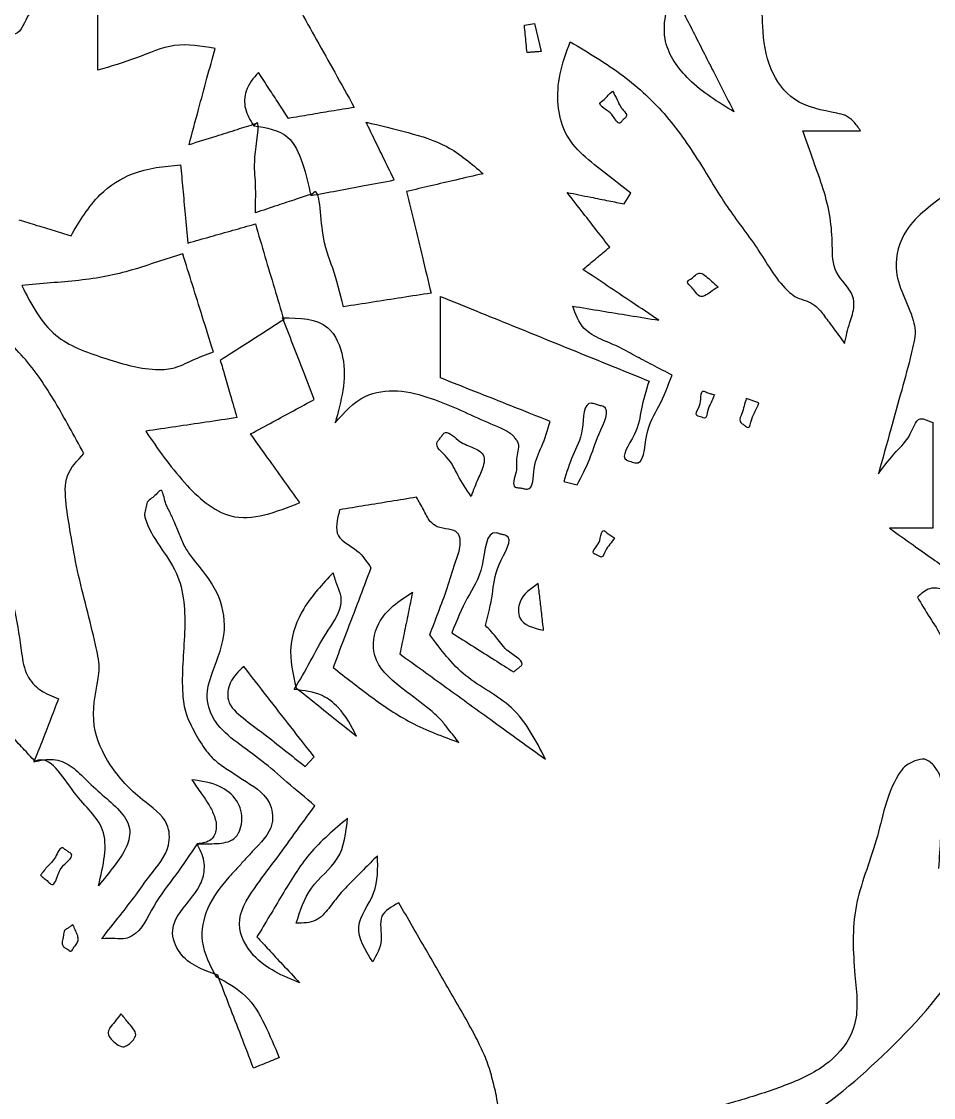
# Model space of a CAD drawing. Extents: x 5.5 to 104.1, y 3.5 to 34.4.
# Drawn here: x 61.73 to 63.942, y 19.926 to 22.534 of the extents above; entities that cross this region are included whole.
import ezdxf

# ---------------------------------------------------------------- set-up
doc = ezdxf.new("R2010")
doc.units = 0
doc.layers.add('Hallsi_Goblin_Coin_Outlines', color=7, linetype='CONTINUOUS')

msp = doc.modelspace()

# ---------------------------------------------------------------- linework, layer by layer
at = {"layer": 'Hallsi_Goblin_Coin_Outlines', "color": 7}
for points in [[(61.915321, 22.415817), (61.915321, 22.653589)], [(62.949665, 22.525002), (62.974007, 22.529235), (62.990587, 22.461149)], [(62.293498, 22.281056), (62.297732, 22.285642)], [(63.6246, 22.268744), (63.764652, 22.268744)], [(62.431893, 22.111793), (62.435421, 22.116026)], [(63.191741, 22.091649), (63.207616, 22.117402)], [(62.746183, 21.67008), (62.746183, 21.867636)], [(63.518413, 21.609402), (63.487722, 21.620338)], [(63.93963, 21.56213), (63.93963, 21.306013), (63.834855, 21.306013)], [(63.044986, 21.418902), (63.077441, 21.411141)], [(61.760522, 20.739805), (61.762638, 20.741216)], [(62.418452, 20.728516), (62.440325, 20.751447)], [(62.202552, 20.218752), (62.20608, 20.222633)], [(62.206115, 20.222421), (62.202588, 20.218893), (62.202588, 20.218893)]]:
    msp.add_lwpolyline(points, dxfattribs=at)
for points in [[(62.956015, 22.458327)], [(63.163166, 22.365052)], [(62.293604, 22.281126)], [(62.432034, 22.111934)], [(63.419636, 21.890213)], [(62.363419, 21.815777)], [(62.195497, 21.73358)], [(63.410463, 21.628805)], [(63.518413, 21.609402)], [(63.044986, 21.418902)], [(62.820619, 21.382919)], [(63.168105, 21.282377)], [(62.98325, 21.171605)], [(62.485833, 20.968405)], [(62.92363, 20.957469)], [(62.396227, 20.918663)], [(61.760522, 20.739734)], [(62.418452, 20.728516)], [(61.77622, 20.464674)], [(61.855066, 20.345011)], [(61.971448, 20.129041)]]:
    msp.add_lwpolyline(points, close=True, dxfattribs=at)
for points, knots in [([(44.184146, 29.366562), (45.160711, 30.26568), (47.082952, 32.035474), (50.732133, 33.637983), (54.266752, 34.22415), (57.497154, 34.092231), (60.28628, 33.414792), (62.840913, 32.243429), (65.11395, 30.689928), (67.033947, 28.796102), (68.58738, 26.58554), (69.757146, 24.142937), (70.470816, 21.52007), (70.71938, 18.40852), (70.293266, 14.922676), (68.863836, 11.243376), (67.222596, 9.241192), (66.388684, 8.223885)], [0, 0, 0, 0, 3.959321, 7.793401, 11.753409, 14.618073, 17.437695, 20.307622, 23.002919, 25.658105, 28.353235, 31.0689, 33.743244, 36.460242, 40.386407, 44.186977, 48.112695, 48.112695, 48.112695, 48.112695]), ([(70.453037, 18.751832), (70.045476, 21.417671), (69.24275, 26.668276), (63.207619, 32.735323), (57.95678, 33.558751), (55.28959, 33.977015)], [0, 0, 0, 0, 7.949148, 15.65655, 23.613166, 23.613166, 23.613166, 23.613166]), ([(55.262355, 33.574919), (57.846179, 33.171816), (62.940654, 32.377026), (68.825774, 26.527152), (69.636792, 21.43561), (70.047977, 18.854208)], [0, 0, 0, 0, 7.710523, 15.202686, 22.907551, 22.907551, 22.907551, 22.907551]), ([(43.975231, 13.219994), (43.961596, 13.247523), (43.936012, 13.299177), (43.898519, 13.372846), (43.820796, 13.549408), (43.706045, 13.834046), (43.542243, 14.223794), (43.349823, 14.715065), (43.151465, 15.31563), (42.970661, 16.030228), (42.852802, 16.649748), (42.781944, 17.169464), (42.740552, 17.585711), (42.691527, 18.121345), (42.660068, 18.778061), (42.686704, 19.554416), (42.749905, 20.245624), (42.835279, 20.851735), (42.933509, 21.372683), (43.066475, 21.944498), (43.240226, 22.56434), (43.464578, 23.227849), (43.760122, 23.957085), (44.141178, 24.743494), (44.626686, 25.570432), (45.012827, 26.143535), (45.269683, 26.466953), (45.350774, 26.591937), (45.352209, 26.699043), (45.352632, 26.764429), (45.360974, 26.786785), (45.398976, 26.888084), (45.458666, 27.070959), (45.571582, 27.325737), (45.69403, 27.486018), (45.775905, 27.579601), (45.802183, 27.618653), (45.883535, 27.734125), (46.033226, 27.91584), (46.262029, 28.152899), (46.499481, 28.348074), (46.730388, 28.515347), (46.944452, 28.668297), (47.110089, 28.786639), (47.228424, 28.868826), (47.299414, 28.91476), (47.395588, 28.976168), (47.517032, 29.05286), (47.663244, 29.1455), (47.780184, 29.217374), (47.863846, 29.274691), (47.916385, 29.313824), (48.004149, 29.368164), (48.128467, 29.434278), (48.285186, 29.519659), (48.432709, 29.59921), (48.57307, 29.668634), (48.704963, 29.72982), (48.87849, 29.83003), (49.092017, 29.968291), (49.367021, 30.113966), (49.582611, 30.184288), (49.719203, 30.231277), (49.772574, 30.261497), (49.870973, 30.326452), (50.021032, 30.41512), (50.233621, 30.505455), (50.44751, 30.567236), (50.657431, 30.612846), (50.859248, 30.657713), (51.245167, 30.771297), (51.813725, 30.954353), (52.585375, 31.139484), (53.314988, 31.274143), (53.999885, 31.363803), (54.637333, 31.417323), (55.201268, 31.425839), (55.689571, 31.418114), (56.102314, 31.4137), (56.537097, 31.406229), (56.992308, 31.386778), (57.471315, 31.343199), (57.784443, 31.245088), (57.959932, 31.20935), (57.98767, 31.211636), (58.020249, 31.212442), (58.057337, 31.213693), (58.098437, 31.217179), (58.18717, 31.199895), (58.319769, 31.159482), (58.507083, 31.138544), (58.731898, 31.109753), (58.991533, 31.051602), (59.279271, 30.947838), (59.505775, 30.824666), (59.68637, 30.71728), (59.834962, 30.647849), (59.992241, 30.6023), (60.150408, 30.556558), (60.299584, 30.48717), (60.430435, 30.400948), (60.552824, 30.31822), (60.679126, 30.257406), (60.832121, 30.201879), (61.008185, 30.139384), (61.199946, 30.04984), (61.367954, 29.941499), (61.522325, 29.833488), (61.672197, 29.739803), (61.796763, 29.663674), (61.891401, 29.598265), (61.959484, 29.549154), (62.079743, 29.489884), (62.249543, 29.42051), (62.453305, 29.304422), (62.645697, 29.18453), (62.822756, 29.055106), (62.985423, 28.920965), (63.151192, 28.783752), (63.328856, 28.653693), (63.514476, 28.526557), (63.663536, 28.423706), (63.773628, 28.341917), (63.845691, 28.282978), (63.917013, 28.220411), (63.984994, 28.151648), (64.051451, 28.079005), (64.125207, 28.002366), (64.210491, 27.926509), (64.302592, 27.84697), (64.398141, 27.754507), (64.496781, 27.650166), (64.611947, 27.545366), (64.71663, 27.479651), (64.794863, 27.430484), (64.840965, 27.390624), (64.904463, 27.332755), (64.986308, 27.257972), (65.085451, 27.165458), (65.162258, 27.091935), (65.21878, 27.039957), (65.253222, 27.00764), (65.312829, 26.923829), (65.39838, 26.790791), (65.53269, 26.622696), (65.63582, 26.454459), (65.702068, 26.294101), (65.72259, 26.137087), (65.68447, 26.042429), (65.664713, 25.993372)], [0, 0, 0, 0, 0.092165, 0.172937, 0.247918, 0.670748, 1.093606, 1.516196, 2.253343, 2.989222, 3.726072, 4.143935, 4.562404, 4.980844, 5.757614, 6.532822, 7.30927, 7.838904, 8.368534, 8.899097, 9.59968, 10.298891, 10.999149, 11.959211, 12.916665, 13.877101, 14.021548, 14.162795, 14.311194, 14.333673, 14.357714, 14.381913, 14.659079, 14.934266, 15.213138, 15.259905, 15.307034, 15.354137, 15.683755, 16.011852, 16.341134, 16.604175, 16.86727, 17.130394, 17.214895, 17.299457, 17.384031, 17.557224, 17.73034, 17.903335, 17.968886, 18.034527, 18.099765, 18.278288, 18.456812, 18.635227, 18.781016, 18.926567, 19.071173, 19.381568, 19.690163, 20.000765, 20.061065, 20.12262, 20.18399, 20.415017, 20.644203, 20.874922, 21.081798, 21.288698, 21.494897, 22.288233, 23.080168, 23.873413, 24.513084, 25.151736, 25.791297, 26.204072, 26.616855, 27.029687, 27.508172, 27.985226, 28.464919, 28.491588, 28.519583, 28.547823, 28.589472, 28.631026, 28.670757, 28.859049, 29.046644, 29.234264, 29.539381, 29.842642, 30.148633, 30.311082, 30.47317, 30.638771, 30.801639, 30.966723, 31.129727, 31.271406, 31.40941, 31.5488, 31.759602, 31.969808, 32.181838, 32.358349, 32.535072, 32.711959, 32.796094, 32.880309, 32.963229, 33.197309, 33.430288, 33.665384, 33.877297, 34.087574, 34.297877, 34.522732, 34.747768, 34.972874, 35.06597, 35.159111, 35.252099, 35.350457, 35.448982, 35.547513, 35.669359, 35.79119, 35.912593, 36.06796, 36.222196, 36.377847, 36.438009, 36.499022, 36.560235, 36.695881, 36.831532, 36.967106, 37.014703, 37.062099, 37.108266, 37.322333, 37.536827, 37.753078, 37.9114, 38.056538, 38.212684, 38.212684, 38.212684, 38.212684]), ([(63.764652, 22.268744), (63.759321, 22.276788), (63.749597, 22.291462), (63.729369, 22.307046), (63.678862, 22.317229), (63.602169, 22.331104), (63.537777, 22.420247), (63.526201, 22.513239), (63.526005, 22.601152), (63.527474, 22.680697), (63.530841, 22.77228), (63.534783, 22.876327), (63.540513, 22.993542), (63.544113, 23.072183), (63.54593, 23.111883)], [0, 0, 0, 0, 0.028891, 0.052703, 0.073932, 0.18235, 0.274877, 0.380019, 0.459496, 0.539054, 0.618566, 0.734459, 0.851407, 0.97063, 0.97063, 0.97063, 0.97063]), ([(61.827867, 22.833753), (61.826016, 22.809875), (61.822425, 22.76354), (61.818111, 22.695621), (61.807661, 22.635947), (61.78062, 22.583033), (61.743339, 22.555448), (61.724369, 22.494666), (61.703985, 22.509119), (61.697371, 22.51295), (61.692877, 22.515625), (61.690637, 22.516958)], [0, 0, 0, 0, 0.071881, 0.139489, 0.203691, 0.254327, 0.307781, 0.361455, 0.369247, 0.377078, 0.38487, 0.38487, 0.38487, 0.38487]), ([(61.762638, 20.741216), (61.753159, 20.751526), (61.734176, 20.772174), (61.705468, 20.803003), (61.652673, 20.862591), (61.580521, 20.9543), (61.502635, 21.08782), (61.463443, 21.204064), (61.444887, 21.292278), (61.430776, 21.349394), (61.40524, 21.410503), (61.377897, 21.479617), (61.360737, 21.559673), (61.33868, 21.667421), (61.310558, 21.802576), (61.277941, 21.965151), (61.247848, 22.114458), (61.198731, 22.244531), (61.117589, 22.344167), (61.020639, 22.404028), (60.933668, 22.457326), (60.865974, 22.514498), (60.812523, 22.558056), (60.771596, 22.587892), (60.742365, 22.607449), (60.721322, 22.621697), (60.709597, 22.629636)], [0, 0, 0, 0, 0.042017, 0.084145, 0.12637, 0.280847, 0.433493, 0.587772, 0.646118, 0.704118, 0.763809, 0.844559, 0.926627, 1.008801, 1.174715, 1.340658, 1.506333, 1.631438, 1.753898, 1.88343, 1.97101, 2.059774, 2.148648, 2.177908, 2.211669, 2.254149, 2.254149, 2.254149, 2.254149]), ([(63.457348, 22.31524), (63.419394, 22.338249), (63.350789, 22.379839), (63.272966, 22.488535), (63.295114, 22.567994), (63.307064, 22.610868)], [0, 0, 0, 0, 0.133704, 0.241679, 0.368209, 0.368209, 0.368209, 0.368209]), ([(63.307064, 22.610868), (63.323346, 22.578866), (63.355842, 22.514999), (63.405932, 22.416454), (63.439736, 22.349909), (63.457348, 22.31524)], [0, 0, 0, 0, 0.107717, 0.214977, 0.331634, 0.331634, 0.331634, 0.331634]), ([(62.403918, 22.564689), (62.417945, 22.539495), (62.44653, 22.488156), (62.491038, 22.408461), (62.521437, 22.353913), (62.537268, 22.325506)], [0, 0, 0, 0, 0.086507, 0.176281, 0.273845, 0.273845, 0.273845, 0.273845]), ([(62.956015, 22.458327), (62.95531, 22.465735), (62.953898, 22.480552), (62.951782, 22.502777), (62.950371, 22.517593), (62.949665, 22.525002)], [0, 0, 0, 0, 0.022326, 0.044651, 0.066977, 0.066977, 0.066977, 0.066977]), ([(62.19966, 22.468381), (62.166502, 22.474085), (62.100701, 22.485404), (62.008978, 22.44296), (61.946693, 22.424909), (61.915321, 22.415817)], [0, 0, 0, 0, 0.098509, 0.195491, 0.293915, 0.293915, 0.293915, 0.293915]), ([(63.207616, 22.117402), (63.188077, 22.132998), (63.14911, 22.1641), (63.090604, 22.207485), (63.044187, 22.263113), (63.027789, 22.333906), (63.033061, 22.409582), (63.051345, 22.458719), (63.060861, 22.484291)], [0, 0, 0, 0, 0.074975, 0.149525, 0.218747, 0.286688, 0.361792, 0.443293, 0.443293, 0.443293, 0.443293]), ([(63.060861, 22.484291), (63.104648, 22.458444), (63.189865, 22.408142), (63.299082, 22.306774), (63.376116, 22.191433), (63.442948, 22.077468), (63.521312, 21.98025), (63.564573, 21.898394), (63.610553, 21.862966), (63.63333, 21.857916), (63.65693, 21.845768), (63.676176, 21.821724), (63.699009, 21.790245), (63.716302, 21.766995), (63.7262, 21.753688)], [0, 0, 0, 0, 0.152279, 0.296357, 0.442182, 0.566877, 0.69204, 0.817188, 0.838505, 0.862936, 0.886243, 0.916626, 0.953762, 1.003458, 1.003458, 1.003458, 1.003458]), ([(62.136512, 22.235195), (62.144214, 22.26371), (62.158714, 22.317398), (62.17976, 22.395128), (62.193128, 22.444336), (62.19966, 22.468381)], [0, 0, 0, 0, 0.08861, 0.166837, 0.241585, 0.241585, 0.241585, 0.241585]), ([(62.990587, 22.461149), (62.986738, 22.460819), (62.979067, 22.46016), (62.967535, 22.459315), (62.959865, 22.458657), (62.956015, 22.458327)], [0, 0, 0, 0, 0.011591, 0.023097, 0.034687, 0.034687, 0.034687, 0.034687]), ([(62.304787, 22.410525), (62.292736, 22.396421), (62.271272, 22.371298), (62.269255, 22.319948), (62.285174, 22.29441), (62.293498, 22.281056)], [0, 0, 0, 0, 0.054253, 0.096636, 0.143093, 0.143093, 0.143093, 0.143093]), ([(62.37746, 22.299047), (62.369644, 22.31109), (62.353985, 22.335216), (62.329718, 22.372347), (62.313314, 22.397468), (62.304787, 22.410525)], [0, 0, 0, 0, 0.043068, 0.086288, 0.133074, 0.133074, 0.133074, 0.133074]), ([(63.163166, 22.365052), (63.159661, 22.361671), (63.152677, 22.354935), (63.144004, 22.344882), (63.125271, 22.332821), (63.152123, 22.318207), (63.164442, 22.307292), (63.177999, 22.281369), (63.186579, 22.293393), (63.191371, 22.298032), (63.202635, 22.306993), (63.182237, 22.324174), (63.175152, 22.344299), (63.167171, 22.358117), (63.163166, 22.365052)], [0, 0, 0, 0, 0.014394, 0.028678, 0.042906, 0.065372, 0.087891, 0.11052, 0.117755, 0.124989, 0.132224, 0.15556, 0.178927, 0.20247, 0.20247, 0.20247, 0.20247]), ([(62.537268, 22.325506), (62.518673, 22.322475), (62.48273, 22.316618), (62.429476, 22.307701), (62.394798, 22.301932), (62.37746, 22.299047)], [0, 0, 0, 0, 0.056521, 0.109252, 0.161984, 0.161984, 0.161984, 0.161984]), ([(62.297485, 22.070165), (62.2981, 22.097724), (62.299278, 22.150515), (62.291132, 22.197696), (62.310851, 22.303615), (62.296364, 22.283846), (62.294983, 22.282533), (62.293965, 22.281494), (62.293604, 22.281126)], [0, 0, 0, 0, 0.077115, 0.147722, 0.215194, 0.216582, 0.219401, 0.220944, 0.220944, 0.220944, 0.220944]), ([(62.297732, 22.285642), (62.282781, 22.28094), (62.250663, 22.270839), (62.196929, 22.254005), (62.15813, 22.241925), (62.136512, 22.235195)], [0, 0, 0, 0, 0.047018, 0.101005, 0.168928, 0.168928, 0.168928, 0.168928]), ([(62.293604, 22.281126), (62.324105, 22.276334), (62.380758, 22.267432), (62.415506, 22.186859), (62.426285, 22.137483), (62.431893, 22.111793)], [0, 0, 0, 0, 0.086247, 0.160199, 0.240406, 0.240406, 0.240406, 0.240406]), ([(62.634176, 22.149681), (62.626441, 22.165439), (62.611498, 22.195885), (62.588847, 22.242766), (62.573702, 22.273778), (62.565737, 22.290087)], [0, 0, 0, 0, 0.052661, 0.101748, 0.156197, 0.156197, 0.156197, 0.156197]), ([(62.565737, 22.290087), (62.599642, 22.281855), (62.665836, 22.265784), (62.768113, 22.235551), (62.821475, 22.189122), (62.84937, 22.164851)], [0, 0, 0, 0, 0.105015, 0.205031, 0.314588, 0.314588, 0.314588, 0.314588]), ([(63.7262, 21.753688), (63.729851, 21.770537), (63.736437, 21.800927), (63.750519, 21.83766), (63.74572, 21.884284), (63.696741, 21.920274), (63.696658, 21.992709), (63.693066, 22.05967), (63.675174, 22.128457), (63.64979, 22.197385), (63.633127, 22.244588), (63.6246, 22.268744)], [0, 0, 0, 0, 0.0518, 0.093427, 0.116119, 0.187382, 0.253383, 0.32065, 0.391243, 0.464538, 0.541363, 0.541363, 0.541363, 0.541363]), ([(64.120252, 22.268038), (64.104715, 22.25072), (64.073671, 22.216117), (64.02855, 22.163284), (63.960144, 22.103297), (63.872888, 22.048181), (63.835102, 21.92014), (63.884733, 21.844705), (63.898738, 21.783378), (63.89427, 21.756065), (63.883086, 21.70823), (63.863867, 21.638066), (63.836984, 21.541185), (63.818108, 21.473623), (63.808044, 21.437599)], [0, 0, 0, 0, 0.069836, 0.13953, 0.207873, 0.34331, 0.438285, 0.571599, 0.596798, 0.625022, 0.653307, 0.74465, 0.84288, 0.955077, 0.955077, 0.955077, 0.955077]), ([(61.85048, 22.014391), (61.871376, 22.049964), (61.908194, 22.112644), (62.005125, 22.176184), (62.07631, 22.18283), (62.116122, 22.186547)], [0, 0, 0, 0, 0.122426, 0.215714, 0.334091, 0.334091, 0.334091, 0.334091]), ([(62.116122, 22.186547), (62.117904, 22.167087), (62.121577, 22.126967), (62.127361, 22.063704), (62.131317, 22.019897), (62.133408, 21.996752)], [0, 0, 0, 0, 0.058622, 0.120864, 0.19058, 0.19058, 0.19058, 0.19058]), ([(62.84937, 22.164851), (62.827327, 22.159778), (62.785193, 22.150082), (62.723446, 22.13578), (62.683771, 22.126432), (62.664162, 22.121812)], [0, 0, 0, 0, 0.067859, 0.129706, 0.190144, 0.190144, 0.190144, 0.190144]), ([(62.432034, 22.111934), (62.453057, 22.11585), (62.496201, 22.123885), (62.563588, 22.136434), (62.60994, 22.145133), (62.634176, 22.149681)], [0, 0, 0, 0, 0.064153, 0.131658, 0.205636, 0.205636, 0.205636, 0.205636]), ([(62.510704, 21.842412), (62.50248, 21.875938), (62.486308, 21.941863), (62.455681, 22.001129), (62.453137, 22.141602), (62.434465, 22.114601), (62.433219, 22.11326), (62.432339, 22.112275), (62.432034, 22.111934)], [0, 0, 0, 0, 0.097354, 0.191436, 0.283881, 0.285433, 0.288027, 0.289396, 0.289396, 0.289396, 0.289396]), ([(62.435421, 22.116026), (62.422271, 22.111675), (62.394293, 22.102416), (62.34832, 22.08711), (62.315494, 22.076168), (62.297485, 22.070165)], [0, 0, 0, 0, 0.041553, 0.088412, 0.14536, 0.14536, 0.14536, 0.14536]), ([(62.664162, 22.121812), (62.670453, 22.095539), (62.683161, 22.042464), (62.702952, 21.960393), (62.716424, 21.904588), (62.723429, 21.875573)], [0, 0, 0, 0, 0.081046, 0.163727, 0.253271, 0.253271, 0.253271, 0.253271]), ([(63.156463, 21.986874), (63.146212, 22.000148), (63.124937, 22.027692), (63.090526, 22.071849), (63.066454, 22.102801), (63.053452, 22.119519)], [0, 0, 0, 0, 0.050314, 0.10441, 0.167946, 0.167946, 0.167946, 0.167946]), ([(63.053452, 22.119519), (63.072508, 22.115661), (63.106201, 22.108839), (63.152321, 22.099669), (63.179348, 22.094171), (63.191741, 22.091649)], [0, 0, 0, 0, 0.058329, 0.103127, 0.141069, 0.141069, 0.141069, 0.141069]), ([(61.724186, 22.052844), (61.738472, 22.048505), (61.766838, 22.039888), (61.80893, 22.027048), (61.836743, 22.018576), (61.85048, 22.014391)], [0, 0, 0, 0, 0.044792, 0.088938, 0.132019, 0.132019, 0.132019, 0.132019]), ([(62.133408, 21.996752), (62.152052, 22.002059), (62.188554, 22.01245), (62.243235, 22.027969), (62.279274, 22.038173), (62.29745, 22.043319)], [0, 0, 0, 0, 0.058155, 0.113854, 0.170523, 0.170523, 0.170523, 0.170523]), ([(62.29745, 22.043319), (62.30519, 22.017011), (62.320475, 21.965062), (62.343385, 21.88768), (62.358639, 21.836632), (62.366241, 21.811191)], [0, 0, 0, 0, 0.08227, 0.162451, 0.242107, 0.242107, 0.242107, 0.242107]), ([(64.467033, 22.034852), (64.460397, 22.006986), (64.447236, 21.951714), (64.427205, 21.869443), (64.406094, 21.766811), (64.40628, 21.640991), (64.453462, 21.501827), (64.526165, 21.391182), (64.591781, 21.289915), (64.644303, 21.196363), (64.761334, 21.060123), (64.963361, 20.909564), (65.229593, 20.727174), (65.46266, 20.585183), (65.647633, 20.459533), (65.77793, 20.346753), (65.915823, 20.256655), (65.985113, 20.105203), (65.982211, 19.958331), (65.95682, 19.846919), (65.916951, 19.80801), (65.905692, 19.799574), (65.844889, 19.766827), (65.730723, 19.720811), (65.558777, 19.669537), (65.402177, 19.670033), (65.271735, 19.689403), (65.164302, 19.7019), (65.051375, 19.716987), (64.933256, 19.736682), (64.809568, 19.758406), (64.669727, 19.777875), (64.513649, 19.792644), (64.3418, 19.805954), (64.182915, 19.821023), (64.038314, 19.825206), (63.906534, 19.784791), (63.814125, 19.681739), (63.730187, 19.572038), (63.611244, 19.489755), (63.490509, 19.459755), (63.385539, 19.424283), (63.324325, 19.348296), (63.307096, 19.256671), (63.313657, 19.165929), (63.322083, 19.077558), (63.327488, 18.992396), (63.337355, 18.91136), (63.365095, 18.837296), (63.432947, 18.733466), (63.536449, 18.600651), (63.67417, 18.433322), (63.804219, 18.355657), (63.875269, 18.300976), (63.892773, 18.276091), (63.907339, 18.258959), (63.915641, 18.249194)], [0, 0, 0, 0, 0.085937, 0.17045, 0.254028, 0.400091, 0.541575, 0.687988, 0.796002, 0.903915, 1.008916, 1.331907, 1.654763, 1.97813, 2.15072, 2.323908, 2.497068, 2.633639, 2.80004, 2.938278, 2.95223, 2.966386, 2.980341, 3.159119, 3.335093, 3.514719, 3.622871, 3.731023, 3.839093, 3.964644, 4.090232, 4.215827, 4.388085, 4.560468, 4.732879, 4.867023, 4.993303, 5.130549, 5.271984, 5.409206, 5.552438, 5.645441, 5.734433, 5.82962, 5.918218, 6.007093, 6.095917, 6.17441, 6.250978, 6.330611, 6.545283, 6.757818, 6.973303, 6.996242, 7.025288, 7.063788, 7.063788, 7.063788, 7.063788]), ([(63.091552, 21.932899), (63.100791, 21.940626), (63.116849, 21.954056), (63.13848, 21.972056), (63.150903, 21.982292), (63.156463, 21.986874)], [0, 0, 0, 0, 0.03613, 0.062804, 0.08442, 0.08442, 0.08442, 0.08442]), ([(62.121413, 21.970999), (62.10085, 21.96444), (62.059849, 21.951361), (61.998869, 21.930978), (61.935477, 21.914863), (61.86923, 21.90568), (61.800457, 21.900346), (61.754251, 21.896193), (61.730888, 21.894094)], [0, 0, 0, 0, 0.064753, 0.129111, 0.192867, 0.260638, 0.329444, 0.399812, 0.399812, 0.399812, 0.399812]), ([(62.195497, 21.73358), (62.186564, 21.762174), (62.169718, 21.816095), (62.144935, 21.895207), (62.129242, 21.945775), (62.121413, 21.970999)], [0, 0, 0, 0, 0.08987, 0.169474, 0.248709, 0.248709, 0.248709, 0.248709]), ([(63.275702, 21.80978), (63.253912, 21.82437), (63.212143, 21.852337), (63.150738, 21.893346), (63.11115, 21.919802), (63.091552, 21.932899)], [0, 0, 0, 0, 0.078673, 0.150802, 0.221517, 0.221517, 0.221517, 0.221517]), ([(63.419636, 21.890213), (63.414151, 21.895128), (63.404082, 21.904152), (63.390605, 21.915866), (63.378168, 21.926244), (63.364751, 21.920919), (63.357754, 21.911602), (63.338906, 21.902811), (63.357169, 21.889171), (63.364481, 21.877651), (63.374912, 21.865185), (63.389339, 21.869709), (63.401911, 21.879517), (63.413218, 21.886341), (63.419636, 21.890213)], [0, 0, 0, 0, 0.021914, 0.040236, 0.05561, 0.064973, 0.079084, 0.093629, 0.110159, 0.126431, 0.141582, 0.150789, 0.167834, 0.190206, 0.190206, 0.190206, 0.190206]), ([(61.730888, 21.894094), (61.754002, 21.848832), (61.79731, 21.764022), (61.930492, 21.717789), (62.025364, 21.688217), (62.10098, 21.69117), (62.145596, 21.714184), (62.178442, 21.726951), (62.195497, 21.73358)], [0, 0, 0, 0, 0.146274, 0.27408, 0.403081, 0.445408, 0.49635, 0.55137, 0.55137, 0.55137, 0.55137]), ([(62.723429, 21.875573), (62.699635, 21.871878), (62.652514, 21.864561), (62.581618, 21.853424), (62.534498, 21.846107), (62.510704, 21.842412)], [0, 0, 0, 0, 0.072238, 0.143057, 0.215294, 0.215294, 0.215294, 0.215294]), ([(62.746183, 21.867636), (62.803878, 21.844187), (62.917219, 21.798123), (63.085872, 21.729748), (63.196799, 21.684742), (63.252066, 21.662319)], [0, 0, 0, 0, 0.186835, 0.367031, 0.545961, 0.545961, 0.545961, 0.545961]), ([(63.307805, 21.676783), (63.291899, 21.685091), (63.261609, 21.700911), (63.217484, 21.723337), (63.176988, 21.746916), (63.134109, 21.763336), (63.086971, 21.788923), (63.074073, 21.82424), (63.066858, 21.843999)], [0, 0, 0, 0, 0.053823, 0.102493, 0.148649, 0.193672, 0.241503, 0.302245, 0.302245, 0.302245, 0.302245]), ([(63.066858, 21.843999), (63.090132, 21.840178), (63.135922, 21.832661), (63.205538, 21.821258), (63.251879, 21.813677), (63.275702, 21.80978)], [0, 0, 0, 0, 0.070758, 0.139209, 0.211629, 0.211629, 0.211629, 0.211629]), ([(61.881877, 21.486988), (61.86986, 21.508382), (61.846488, 21.54999), (61.812815, 21.611558), (61.776471, 21.668271), (61.736166, 21.72115), (61.689893, 21.766149), (61.660972, 21.811311), (61.622092, 21.820367), (61.60031, 21.81056), (61.562161, 21.814539), (61.574285, 21.779085), (61.572047, 21.755392), (61.581546, 21.729581), (61.603321, 21.712904), (61.628945, 21.70018), (61.646323, 21.690942), (61.655041, 21.686308)], [0, 0, 0, 0, 0.073621, 0.143186, 0.210394, 0.275784, 0.34132, 0.406554, 0.426019, 0.453744, 0.482018, 0.509083, 0.5358, 0.559282, 0.586429, 0.615828, 0.645424, 0.645424, 0.645424, 0.645424]), ([(62.366241, 21.811191), (62.34981, 21.800648), (62.31644, 21.779237), (62.265222, 21.74623), (62.230353, 21.723894), (62.21243, 21.712413)], [0, 0, 0, 0, 0.058569, 0.118943, 0.182797, 0.182797, 0.182797, 0.182797]), ([(62.363419, 21.815777), (62.404771, 21.815238), (62.475719, 21.814313), (62.526925, 21.691955), (62.505222, 21.613598), (62.490772, 21.561424)], [0, 0, 0, 0, 0.112053, 0.192252, 0.352061, 0.352061, 0.352061, 0.352061]), ([(62.440325, 21.617869), (62.431563, 21.64046), (62.414313, 21.684942), (62.388694, 21.750918), (62.371794, 21.794286), (62.363419, 21.815777)], [0, 0, 0, 0, 0.072693, 0.143128, 0.212326, 0.212326, 0.212326, 0.212326]), ([(62.21243, 21.712413), (62.216068, 21.700042), (62.224171, 21.672489), (62.237599, 21.626281), (62.247302, 21.59242), (62.252647, 21.573772)], [0, 0, 0, 0, 0.038686, 0.086159, 0.144357, 0.144357, 0.144357, 0.144357]), ([(61.655041, 21.686308), (61.639357, 21.680274), (61.611323, 21.669487), (61.577069, 21.632652), (61.580114, 21.56548), (61.592398, 21.484752), (61.613638, 21.387847), (61.646967, 21.293934), (61.685461, 21.201317), (61.717703, 21.103652), (61.727742, 21.018529), (61.738835, 20.949827), (61.774522, 20.910081), (61.804708, 20.898486), (61.820141, 20.892558)], [0, 0, 0, 0, 0.05023, 0.089784, 0.140751, 0.240823, 0.339894, 0.436188, 0.539585, 0.641168, 0.742553, 0.798192, 0.845212, 0.8944, 0.8944, 0.8944, 0.8944]), ([(63.012177, 21.564599), (62.981144, 21.576935), (62.920862, 21.600896), (62.832189, 21.636035), (62.774554, 21.658849), (62.746183, 21.67008)], [0, 0, 0, 0, 0.100186, 0.194607, 0.286145, 0.286145, 0.286145, 0.286145]), ([(63.252066, 21.662319), (63.244791, 21.639361), (63.230664, 21.594777), (63.22687, 21.538315), (63.178331, 21.475405), (63.204963, 21.468317), (63.21121, 21.466242), (63.240055, 21.455246), (63.240481, 21.545643), (63.2782, 21.5999), (63.297711, 21.650569), (63.307805, 21.676783)], [0, 0, 0, 0, 0.069806, 0.135562, 0.199262, 0.205968, 0.212748, 0.219677, 0.293095, 0.369136, 0.450642, 0.450642, 0.450642, 0.450642]), ([(62.285808, 21.534261), (62.30392, 21.544042), (62.338663, 21.562804), (62.390145, 21.590717), (62.423547, 21.608791), (62.440325, 21.617869)], [0, 0, 0, 0, 0.061753, 0.118457, 0.175687, 0.175687, 0.175687, 0.175687]), ([(62.490772, 21.561424), (62.512927, 21.586285), (62.553338, 21.631629), (62.644581, 21.644034), (62.719511, 21.622905), (62.78872, 21.59592), (62.851255, 21.56452), (62.898041, 21.548055), (62.922455, 21.531038), (62.926953, 21.522936), (62.939725, 21.508566), (62.926913, 21.476852), (62.934758, 21.446037), (62.916308, 21.405115), (62.937746, 21.403928), (62.946664, 21.402225), (62.972548, 21.395726), (62.968965, 21.459995), (62.993978, 21.504256), (63.005882, 21.543725), (63.012177, 21.564599)], [0, 0, 0, 0, 0.096724, 0.176423, 0.259396, 0.329143, 0.399101, 0.469103, 0.477429, 0.486875, 0.496622, 0.533105, 0.56974, 0.606447, 0.616132, 0.625803, 0.635447, 0.688571, 0.745165, 0.8087, 0.8087, 0.8087, 0.8087]), ([(63.410463, 21.628805), (63.407352, 21.629896), (63.401114, 21.632084), (63.392185, 21.634219), (63.377475, 21.642586), (63.378071, 21.615067), (63.374815, 21.600785), (63.360959, 21.578955), (63.374094, 21.576759), (63.379919, 21.575026), (63.391867, 21.56918), (63.392958, 21.594325), (63.402699, 21.609398), (63.407874, 21.622333), (63.410463, 21.628805)], [0, 0, 0, 0, 0.009763, 0.019577, 0.02934, 0.049766, 0.070151, 0.090518, 0.097183, 0.103825, 0.11049, 0.130775, 0.15112, 0.171497, 0.171497, 0.171497, 0.171497]), ([(63.487722, 21.620338), (63.485753, 21.614193), (63.481808, 21.601874), (63.478403, 21.583776), (63.4693, 21.568406), (63.47691, 21.558805), (63.483991, 21.555924), (63.496387, 21.543524), (63.499775, 21.573216), (63.50982, 21.588752), (63.515552, 21.602527), (63.518413, 21.609402)], [0, 0, 0, 0, 0.019173, 0.03843, 0.057707, 0.063195, 0.072479, 0.08209, 0.103951, 0.12567, 0.147316, 0.147316, 0.147316, 0.147316]), ([(63.077441, 21.411141), (63.088448, 21.431854), (63.110304, 21.472982), (63.124471, 21.527463), (63.162254, 21.597132), (63.131287, 21.6033), (63.121985, 21.605961), (63.091901, 21.616447), (63.095452, 21.53483), (63.065813, 21.484946), (63.051932, 21.44093), (63.044986, 21.418902)], [0, 0, 0, 0, 0.067883, 0.134786, 0.201486, 0.211668, 0.221753, 0.231872, 0.298859, 0.365946, 0.433154, 0.433154, 0.433154, 0.433154]), ([(62.252647, 21.573772), (62.227495, 21.570019), (62.178136, 21.562654), (62.104407, 21.551705), (62.055824, 21.544551), (62.031455, 21.540963)], [0, 0, 0, 0, 0.076289, 0.149718, 0.223612, 0.223612, 0.223612, 0.223612]), ([(63.808044, 21.437599), (63.822178, 21.456625), (63.847443, 21.490634), (63.885951, 21.52449), (63.901909, 21.578287), (63.923066, 21.567965), (63.93137, 21.565322), (63.936889, 21.563189), (63.93963, 21.56213)], [0, 0, 0, 0, 0.06925, 0.123784, 0.170959, 0.179957, 0.188856, 0.197633, 0.197633, 0.197633, 0.197633]), ([(62.031455, 21.540963), (62.060403, 21.498854), (62.11497, 21.419477), (62.242867, 21.304086), (62.34758, 21.345102), (62.4054, 21.367749)], [0, 0, 0, 0, 0.156217, 0.294473, 0.464944, 0.464944, 0.464944, 0.464944]), ([(62.820619, 21.382919), (62.825957, 21.39748), (62.835532, 21.423603), (62.850836, 21.453459), (62.85483, 21.486967), (62.820056, 21.503829), (62.790792, 21.513809), (62.760045, 21.546936), (62.749092, 21.528943), (62.743993, 21.522101), (62.728803, 21.505309), (62.77007, 21.475232), (62.787978, 21.431621), (62.80905, 21.400181), (62.820619, 21.382919)], [0, 0, 0, 0, 0.046285, 0.083034, 0.102376, 0.138713, 0.176694, 0.21495, 0.223992, 0.233003, 0.241903, 0.286426, 0.33645, 0.397352, 0.397352, 0.397352, 0.397352]), ([(62.4054, 21.367749), (62.392477, 21.385719), (62.366391, 21.421994), (62.326501, 21.477478), (62.299587, 21.515033), (62.285808, 21.534261)], [0, 0, 0, 0, 0.066401, 0.134041, 0.205008, 0.205008, 0.205008, 0.205008]), ([(61.924916, 20.310827), (61.939613, 20.329809), (61.966948, 20.365111), (62.007112, 20.414707), (62.04517, 20.471614), (62.092317, 20.521886), (62.087667, 20.60363), (62.011518, 20.651834), (61.944386, 20.724689), (61.894222, 20.830037), (61.911286, 20.912691), (61.920587, 20.968497), (61.915937, 20.995833), (61.90506, 21.043906), (61.888657, 21.11298), (61.865158, 21.202025), (61.85036, 21.286924), (61.837785, 21.362025), (61.83305, 21.435968), (61.865644, 21.470026), (61.881877, 21.486988)], [0, 0, 0, 0, 0.072069, 0.134037, 0.190814, 0.279343, 0.329143, 0.413597, 0.527934, 0.631411, 0.746249, 0.772394, 0.800376, 0.828402, 0.920652, 1.013012, 1.105019, 1.177598, 1.245543, 1.312962, 1.312962, 1.312962, 1.312962]), ([(62.441736, 20.633266), (62.418989, 20.652304), (62.375824, 20.688431), (62.314649, 20.742328), (62.252826, 20.78535), (62.1988, 20.830265), (62.173216, 20.895739), (62.197588, 20.9714), (62.232091, 21.053058), (62.209554, 21.157621), (62.158868, 21.214868), (62.125542, 21.260177), (62.113461, 21.29123), (62.101189, 21.319664), (62.089084, 21.347906), (62.077198, 21.367686), (62.072246, 21.406483), (62.056193, 21.386789), (62.046594, 21.37834), (62.032995, 21.369846), (62.032871, 21.354194), (62.027417, 21.341825), (62.042088, 21.282887), (62.122644, 21.207695), (62.129876, 21.050182), (62.115883, 20.938184), (62.126921, 20.854669), (62.150878, 20.81014), (62.173688, 20.769793), (62.202442, 20.738887), (62.23417, 20.71879), (62.2783, 20.688874), (62.333602, 20.657561), (62.346026, 20.575972), (62.301435, 20.535959), (62.271337, 20.501644), (62.25228, 20.480808), (62.218901, 20.444917), (62.177272, 20.391553), (62.15918, 20.299116), (62.187474, 20.246691), (62.202552, 20.218752)], [0, 0, 0, 0, 0.089017, 0.16893, 0.244111, 0.31546, 0.376969, 0.440607, 0.546785, 0.639081, 0.741764, 0.773789, 0.807166, 0.840755, 0.868082, 0.895506, 0.923075, 0.937498, 0.951805, 0.966053, 0.980827, 0.995377, 1.005413, 1.15788, 1.303223, 1.453464, 1.500594, 1.552159, 1.603576, 1.639501, 1.677411, 1.71544, 1.801517, 1.853429, 1.935835, 1.963884, 1.992037, 2.020244, 2.111201, 2.192325, 2.284884, 2.284884, 2.284884, 2.284884]), ([(62.687975, 21.380802), (62.667175, 21.377416), (62.625656, 21.370656), (62.563546, 21.36067), (62.522271, 21.353857), (62.501708, 21.350463)], [0, 0, 0, 0, 0.063221, 0.126197, 0.188721, 0.188721, 0.188721, 0.188721]), ([(62.72043, 21.04778), (62.727266, 21.065926), (62.741439, 21.103544), (62.76399, 21.160712), (62.778697, 21.215205), (62.7954, 21.256216), (62.793614, 21.307807), (62.745287, 21.301198), (62.717295, 21.324286), (62.705077, 21.351805), (62.693713, 21.371073), (62.687975, 21.380802)], [0, 0, 0, 0, 0.058138, 0.120524, 0.184941, 0.224623, 0.259083, 0.310841, 0.332124, 0.365439, 0.399424, 0.399424, 0.399424, 0.399424]), ([(62.501708, 21.350463), (62.4957, 21.327181), (62.484162, 21.282472), (62.547584, 21.255661), (62.567815, 21.22464), (62.577555, 21.209705)], [0, 0, 0, 0, 0.062827, 0.120642, 0.174317, 0.174317, 0.174317, 0.174317]), ([(63.834855, 21.306013), (63.853905, 21.292409), (63.888812, 21.267481), (63.937733, 21.232793), (63.967641, 21.211765), (63.981611, 21.201944)], [0, 0, 0, 0, 0.070228, 0.128682, 0.179911, 0.179911, 0.179911, 0.179911]), ([(62.855191, 21.070358), (62.861922, 21.096158), (62.875095, 21.146646), (62.876257, 21.210026), (62.927724, 21.284192), (62.896829, 21.290347), (62.889524, 21.29222), (62.855763, 21.303501), (62.853667, 21.201045), (62.808861, 21.138776), (62.785603, 21.08162), (62.7737, 21.052366)], [0, 0, 0, 0, 0.077299, 0.151266, 0.223541, 0.231461, 0.239209, 0.246902, 0.332555, 0.420174, 0.512036, 0.512036, 0.512036, 0.512036]), ([(63.168105, 21.282377), (63.165146, 21.284353), (63.159221, 21.288309), (63.150785, 21.293158), (63.138297, 21.306168), (63.133827, 21.278316), (63.128292, 21.26522), (63.111026, 21.246231), (63.123637, 21.241921), (63.129149, 21.239223), (63.139555, 21.231656), (63.145534, 21.254078), (63.157344, 21.266169), (63.164518, 21.276974), (63.168105, 21.282377)], [0, 0, 0, 0, 0.010517, 0.021055, 0.031509, 0.051605, 0.071733, 0.091829, 0.098572, 0.10528, 0.112024, 0.131011, 0.149999, 0.168987, 0.168987, 0.168987, 0.168987]), ([(62.577555, 21.209705), (62.567673, 21.183598), (62.547727, 21.130903), (62.517183, 21.050458), (62.496435, 20.996153), (62.485833, 20.968405)], [0, 0, 0, 0, 0.083745, 0.169031, 0.258145, 0.258145, 0.258145, 0.258145]), ([(62.486186, 21.198063), (62.460272, 21.170643), (62.412165, 21.11974), (62.373313, 21.017858), (62.388468, 20.952252), (62.396227, 20.918663)], [0, 0, 0, 0, 0.112852, 0.209502, 0.310897, 0.310897, 0.310897, 0.310897]), ([(62.391641, 20.914783), (62.404854, 20.937294), (62.431256, 20.982278), (62.466009, 21.051295), (62.504384, 21.099548), (62.506428, 21.142481), (62.495107, 21.167634), (62.489344, 21.18729), (62.486186, 21.198063)], [0, 0, 0, 0, 0.078132, 0.156129, 0.234037, 0.253721, 0.281554, 0.315313, 0.315313, 0.315313, 0.315313]), ([(61.915391, 17.571861), (61.918106, 17.612139), (61.923469, 17.691723), (61.950824, 17.812949), (61.916694, 17.896713), (61.895475, 17.949111), (61.896336, 17.973176), (61.907388, 18.030714), (61.926582, 18.121793), (61.94985, 18.246511), (62.009592, 18.417443), (62.108013, 18.630163), (62.215134, 18.900044), (62.327283, 19.070887), (62.370708, 19.181144), (62.372579, 19.20846), (62.371093, 19.25875), (62.452696, 19.287851), (62.512771, 19.349668), (62.612098, 19.439208), (62.737298, 19.560504), (62.927443, 19.677451), (63.086485, 19.721827), (63.193285, 19.741685), (63.243296, 19.755414), (63.378175, 19.774607), (63.593547, 19.829446), (63.825392, 20.026267), (63.963913, 20.175294), (64.018353, 20.271126), (64.021592, 20.284537), (64.031158, 20.315515), (64.047908, 20.363697), (64.068846, 20.429872), (64.099531, 20.502698), (64.137222, 20.579702), (64.157828, 20.680658), (64.11742, 20.763184), (64.089818, 20.842497), (64.09072, 20.918088), (64.099787, 20.989023), (64.08393, 21.057603), (64.034266, 21.094601), (63.999322, 21.129585), (63.968587, 21.159012), (63.93003, 21.163936), (63.912021, 21.147438), (63.902588, 21.138797)], [0, 0, 0, 0, 0.121592, 0.24025, 0.362043, 0.383896, 0.408488, 0.43262, 0.560173, 0.687404, 0.812729, 1.101826, 1.391051, 1.680708, 1.713107, 1.742958, 1.763057, 1.858136, 1.947405, 2.03351, 2.255184, 2.471835, 2.694128, 2.745984, 2.797857, 2.849367, 3.154949, 3.445892, 3.747419, 3.760742, 3.774684, 3.788528, 3.858111, 3.927596, 3.996751, 4.094573, 4.186521, 4.291779, 4.361033, 4.437566, 4.514675, 4.577415, 4.635716, 4.693817, 4.727785, 4.761179, 4.797907, 4.797907, 4.797907, 4.797907]), ([(62.790986, 20.786724), (62.782547, 20.797162), (62.768629, 20.814378), (62.751562, 20.837245), (62.732226, 20.856897), (62.707555, 20.876023), (62.678177, 20.899159), (62.632585, 20.932689), (62.574058, 20.985557), (62.591039, 21.09348), (62.646131, 21.129602), (62.67845, 21.150791)], [0, 0, 0, 0, 0.040272, 0.066428, 0.085489, 0.122752, 0.160026, 0.197296, 0.294878, 0.373435, 0.484914, 0.484914, 0.484914, 0.484914]), ([(62.67845, 21.150791), (62.67499, 21.133866), (62.668161, 21.100457), (62.657917, 21.050601), (62.651143, 21.017667), (62.647758, 21.001213)], [0, 0, 0, 0, 0.051826, 0.102298, 0.152694, 0.152694, 0.152694, 0.152694]), ([(62.98325, 21.171605), (62.965131, 21.159476), (62.935741, 21.139801), (62.932366, 21.073768), (62.971668, 21.064299), (62.996302, 21.058363)], [0, 0, 0, 0, 0.062326, 0.101097, 0.16621, 0.16621, 0.16621, 0.16621]), ([(62.996302, 21.058363), (62.994732, 21.071861), (62.99172, 21.097757), (62.987292, 21.135496), (62.984576, 21.159753), (62.98325, 21.171605)], [0, 0, 0, 0, 0.040765, 0.078214, 0.113992, 0.113992, 0.113992, 0.113992]), ([(63.902588, 21.138797), (63.912331, 21.122133), (63.931378, 21.089555), (63.962867, 21.045301), (63.981468, 20.966476), (63.962627, 20.879756), (63.987923, 20.774647), (64.02896, 20.730081), (64.052166, 20.70488)], [0, 0, 0, 0, 0.057996, 0.113384, 0.161214, 0.295837, 0.373514, 0.474601, 0.474601, 0.474601, 0.474601]), ([(62.92363, 20.957469), (62.925766, 20.959206), (62.930025, 20.962669), (62.936076, 20.967806), (62.955198, 20.980555), (62.904517, 21.00672), (62.885568, 21.038449), (62.865163, 21.059883), (62.855191, 21.070358)], [0, 0, 0, 0, 0.008208, 0.016366, 0.024573, 0.069552, 0.113483, 0.155473, 0.155473, 0.155473, 0.155473]), ([(63.000536, 20.746508), (62.977196, 20.792217), (62.932733, 20.879294), (62.800288, 20.939687), (62.746798, 21.01209), (62.72043, 21.04778)], [0, 0, 0, 0, 0.149497, 0.284795, 0.416325, 0.416325, 0.416325, 0.416325]), ([(62.7737, 21.052366), (62.791695, 21.040943), (62.826077, 21.019118), (62.876091, 20.987546), (62.908062, 20.967319), (62.92363, 20.957469)], [0, 0, 0, 0, 0.063944, 0.122171, 0.177439, 0.177439, 0.177439, 0.177439]), ([(62.647758, 21.001213), (62.685195, 20.974157), (62.761026, 20.919351), (62.878603, 20.834427), (62.958782, 20.776614), (63.000536, 20.746508)], [0, 0, 0, 0, 0.138572, 0.280689, 0.435117, 0.435117, 0.435117, 0.435117]), ([(62.269227, 20.970874), (62.256533, 20.958749), (62.233628, 20.936871), (62.225158, 20.881564), (62.2701, 20.842759), (62.318205, 20.807947), (62.368394, 20.767794), (62.401777, 20.7416), (62.418452, 20.728516)], [0, 0, 0, 0, 0.05188, 0.093607, 0.149474, 0.213287, 0.277098, 0.340785, 0.340785, 0.340785, 0.340785]), ([(62.440325, 20.751447), (62.421273, 20.775814), (62.383166, 20.824552), (62.326151, 20.897709), (62.288191, 20.9465), (62.269227, 20.970874)], [0, 0, 0, 0, 0.092794, 0.185601, 0.27825, 0.27825, 0.27825, 0.27825]), ([(62.485833, 20.968405), (62.51642, 20.944321), (62.577023, 20.896602), (62.676045, 20.829077), (62.751526, 20.801264), (62.790986, 20.786724)], [0, 0, 0, 0, 0.116898, 0.231612, 0.35728, 0.35728, 0.35728, 0.35728]), ([(62.542983, 20.802247), (62.53008, 20.826641), (62.509489, 20.865571), (62.454955, 20.908146), (62.415016, 20.912332), (62.391641, 20.914783)], [0, 0, 0, 0, 0.082053, 0.130949, 0.199952, 0.199952, 0.199952, 0.199952]), ([(62.396227, 20.918663), (62.412485, 20.905722), (62.445033, 20.879815), (62.493972, 20.841034), (62.526641, 20.81518), (62.542983, 20.802247)], [0, 0, 0, 0, 0.062339, 0.1248, 0.187323, 0.187323, 0.187323, 0.187323]), ([(61.820141, 20.892558), (61.813025, 20.874289), (61.799393, 20.839293), (61.779619, 20.788337), (61.766784, 20.755719), (61.760522, 20.739805)], [0, 0, 0, 0, 0.058818, 0.112671, 0.163975, 0.163975, 0.163975, 0.163975]), ([(61.917155, 20.439521), (61.928804, 20.488336), (61.950267, 20.57827), (61.855066, 20.654074), (61.80026, 20.758216), (61.762366, 20.740899), (61.761335, 20.740261), (61.760717, 20.739861), (61.760522, 20.739734)], [0, 0, 0, 0, 0.135323, 0.249312, 0.370669, 0.372101, 0.373607, 0.374306, 0.374306, 0.374306, 0.374306]), ([(61.760522, 20.739734), (61.776298, 20.743241), (61.806407, 20.749932), (61.851643, 20.732147), (61.886115, 20.696371), (61.925954, 20.659525), (61.967403, 20.625185), (61.998927, 20.58107), (61.985973, 20.528758), (61.954455, 20.4855), (61.92989, 20.455219), (61.917155, 20.439521)], [0, 0, 0, 0, 0.047536, 0.090719, 0.138138, 0.195903, 0.252942, 0.302143, 0.346394, 0.402673, 0.463259, 0.463259, 0.463259, 0.463259]), ([(63.9548, 20.481572), (63.95637, 20.506437), (63.959358, 20.553727), (63.961856, 20.621945), (63.967186, 20.674505), (63.955921, 20.712591), (63.941394, 20.732975), (63.920324, 20.749755), (63.894272, 20.741842), (63.871466, 20.73032), (63.828151, 20.668705), (63.809766, 20.547595), (63.741717, 20.391576), (63.747711, 20.236851), (63.765718, 20.099401), (63.688922, 20.001668), (63.586386, 19.955391), (63.475898, 19.919376), (63.362686, 19.889325), (63.252005, 19.851889), (63.138102, 19.82574), (63.015322, 19.802825), (62.948297, 19.749884), (62.913047, 19.722041)], [0, 0, 0, 0, 0.074681, 0.142035, 0.205535, 0.230814, 0.258864, 0.280929, 0.304995, 0.333935, 0.357174, 0.525804, 0.693604, 0.859562, 0.987338, 1.090171, 1.204832, 1.321737, 1.438992, 1.556152, 1.671491, 1.790996, 1.923571, 1.923571, 1.923571, 1.923571]), ([(62.156338, 20.540838), (62.171781, 20.540752), (62.201328, 20.540588), (62.251019, 20.546731), (62.269905, 20.597624), (62.256545, 20.64906), (62.207667, 20.687335), (62.166743, 20.692912), (62.143638, 20.696061)], [0, 0, 0, 0, 0.047281, 0.090464, 0.136208, 0.18854, 0.24184, 0.310954, 0.310954, 0.310954, 0.310954]), ([(62.143638, 20.696061), (62.151152, 20.684807), (62.164919, 20.664188), (62.185287, 20.636136), (62.199402, 20.607713), (62.205598, 20.578193), (62.191677, 20.545393), (62.169116, 20.542485), (62.156338, 20.540838)], [0, 0, 0, 0, 0.040602, 0.074398, 0.103818, 0.135361, 0.162782, 0.198597, 0.198597, 0.198597, 0.198597]), ([(62.404694, 20.203936), (62.363995, 20.220835), (62.297223, 20.24856), (62.242288, 20.350609), (62.292392, 20.432131), (62.34406, 20.498345), (62.392646, 20.566076), (62.425306, 20.610778), (62.441736, 20.633266)], [0, 0, 0, 0, 0.129911, 0.213133, 0.306899, 0.388959, 0.471605, 0.555272, 0.555272, 0.555272, 0.555272]), ([(62.521111, 20.602927), (62.488512, 20.575571), (62.425224, 20.52246), (62.362365, 20.417056), (62.321633, 20.349224), (62.30133, 20.315413)], [0, 0, 0, 0, 0.126705, 0.245991, 0.364542, 0.364542, 0.364542, 0.364542]), ([(62.39658, 20.348927), (62.405925, 20.378928), (62.42492, 20.439909), (62.509417, 20.500199), (62.517144, 20.568083), (62.521111, 20.602927)], [0, 0, 0, 0, 0.092372, 0.187756, 0.288356, 0.288356, 0.288356, 0.288356]), ([(61.77622, 20.464674), (61.782182, 20.472439), (61.794103, 20.487968), (61.813174, 20.504281), (61.824526, 20.537828), (61.837606, 20.52581), (61.843913, 20.521422), (61.859588, 20.512971), (61.830847, 20.489607), (61.820145, 20.472134), (61.808916, 20.434077), (61.794462, 20.450625), (61.785418, 20.457073), (61.779286, 20.46214), (61.77622, 20.464674)], [0, 0, 0, 0, 0.028581, 0.057152, 0.085733, 0.094207, 0.102508, 0.110791, 0.140014, 0.169322, 0.198672, 0.210462, 0.222253, 0.234043, 0.234043, 0.234043, 0.234043]), ([(62.156338, 20.540838), (62.139299, 20.515453), (62.105185, 20.464631), (62.048286, 20.394855), (62.021712, 20.326932), (61.979905, 20.309186), (61.955014, 20.312235), (61.935773, 20.311335), (61.924916, 20.310827)], [0, 0, 0, 0, 0.091364, 0.182914, 0.274501, 0.289929, 0.315187, 0.347894, 0.347894, 0.347894, 0.347894]), ([(62.20608, 20.222633), (62.171142, 20.235168), (62.117115, 20.254551), (62.082965, 20.347447), (62.139545, 20.401294), (62.172292, 20.453941), (62.176396, 20.50133), (62.163261, 20.527203), (62.156338, 20.540838)], [0, 0, 0, 0, 0.105948, 0.163831, 0.260597, 0.310165, 0.350675, 0.395818, 0.395818, 0.395818, 0.395818]), ([(62.59343, 20.512263), (62.582188, 20.500945), (62.560955, 20.479567), (62.530434, 20.448807), (62.500551, 20.41866), (62.476383, 20.384849), (62.444832, 20.348912), (62.413222, 20.348922), (62.39658, 20.348927)], [0, 0, 0, 0, 0.04784, 0.090358, 0.130231, 0.174343, 0.217077, 0.264586, 0.264586, 0.264586, 0.264586]), ([(62.582141, 20.255088), (62.56373, 20.283591), (62.527272, 20.34003), (62.596263, 20.420148), (62.59438, 20.481387), (62.59343, 20.512263)], [0, 0, 0, 0, 0.091362, 0.180908, 0.271968, 0.271968, 0.271968, 0.271968]), ([(62.645288, 20.397963), (62.627954, 20.388851), (62.591333, 20.3696), (62.61021, 20.305479), (62.591364, 20.271645), (62.582141, 20.255088)], [0, 0, 0, 0, 0.052354, 0.110601, 0.166422, 0.166422, 0.166422, 0.166422]), ([(62.913047, 19.722041), (62.909492, 19.747602), (62.902778, 19.795884), (62.893593, 19.865456), (62.883439, 19.924167), (62.871606, 19.974674), (62.858181, 20.018263), (62.827188, 20.084687), (62.775634, 20.171739), (62.711051, 20.284526), (62.667335, 20.359934), (62.645288, 20.397963)], [0, 0, 0, 0, 0.077421, 0.146239, 0.210526, 0.256054, 0.301829, 0.347036, 0.475527, 0.605138, 0.737007, 0.737007, 0.737007, 0.737007]), ([(61.855066, 20.345011), (61.856855, 20.340975), (61.860421, 20.332932), (61.865854, 20.321424), (61.868998, 20.309652), (61.864748, 20.298237), (61.857117, 20.291361), (61.851413, 20.276881), (61.841876, 20.286589), (61.834249, 20.289262), (61.827874, 20.297046), (61.829626, 20.307946), (61.832846, 20.318725), (61.832599, 20.331067), (61.841916, 20.335542), (61.848273, 20.34046), (61.852806, 20.343497), (61.855066, 20.345011)], [0, 0, 0, 0, 0.013229, 0.026364, 0.03839, 0.048612, 0.060298, 0.072052, 0.081555, 0.090964, 0.09789, 0.109375, 0.121353, 0.133381, 0.141645, 0.149818, 0.157947, 0.157947, 0.157947, 0.157947]), ([(62.30133, 20.315413), (62.310866, 20.305129), (62.33141, 20.282972), (62.365805, 20.245757), (62.390762, 20.218919), (62.404694, 20.203936)], [0, 0, 0, 0, 0.042077, 0.090645, 0.152024, 0.152024, 0.152024, 0.152024]), ([(62.202588, 20.218893), (62.228054, 20.205272), (62.27819, 20.178457), (62.322542, 20.102413), (62.343914, 20.049938), (62.354988, 20.022749)], [0, 0, 0, 0, 0.08498, 0.167299, 0.255814, 0.255814, 0.255814, 0.255814]), ([(62.292899, 19.997349), (62.282921, 20.02323), (62.263368, 20.07395), (62.234361, 20.148944), (62.215462, 20.198107), (62.206115, 20.222421)], [0, 0, 0, 0, 0.083213, 0.163077, 0.241224, 0.241224, 0.241224, 0.241224]), ([(61.971448, 20.129041), (61.977056, 20.122269), (61.987099, 20.110142), (62.000342, 20.09496), (62.010382, 20.07905), (62.00088, 20.064231), (61.990649, 20.054496), (61.975178, 20.046129), (61.960269, 20.056193), (61.948313, 20.066467), (61.937931, 20.080519), (61.944597, 20.096841), (61.957614, 20.11046), (61.966513, 20.122412), (61.971448, 20.129041)], [0, 0, 0, 0, 0.026158, 0.046837, 0.062751, 0.075947, 0.094221, 0.107206, 0.123747, 0.141762, 0.157582, 0.170297, 0.190124, 0.214812, 0.214812, 0.214812, 0.214812]), ([(62.354988, 20.022749), (62.346413, 20.019208), (62.330713, 20.012724), (62.309973, 20.004364), (62.297871, 19.999392), (62.292899, 19.997349)], [0, 0, 0, 0, 0.027831, 0.050958, 0.067084, 0.067084, 0.067084, 0.067084])]:
    msp.add_open_spline(points, degree=3, knots=knots, dxfattribs=at)

doc.saveas('drawing.dxf')
